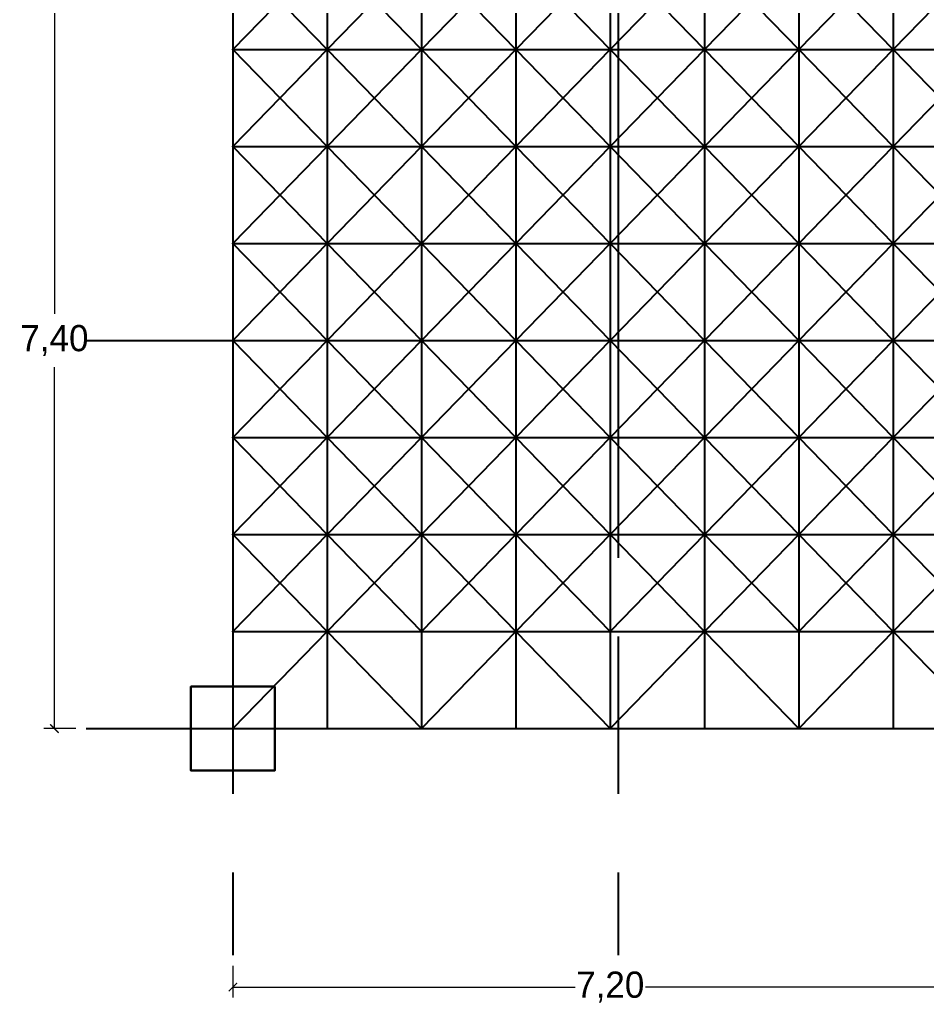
# Model space of a CAD drawing. Header units: millimetres. Extents: x -7.6 to 39, y -2.6 to 21.4.
# Drawn here: x -2.03 to 6.62, y -2.63 to 6.76 of the extents above; entities that cross this region are included whole.
import ezdxf

# ---------------------------------------------------------------- set-up
doc = ezdxf.new("R2010")
doc.units = ezdxf.units.MM
doc.linetypes.add('AM_ISO08W050x2', pattern=[9, 6, -0.75, 1.5, -0.75])
doc.layers.add('01_01_parede exterior', color=5, linetype='Continuous', lineweight=30)
doc.layers.add('01_12_cotas planimétricas', color=255, linetype='Continuous', lineweight=5)
for name, color, linetype in [('01_09_eixos', 124, 'AM_ISO08W050x2'), ('Bars', 7, 'Continuous'), ('Fixed Nodes', 7, 'Continuous'), ('Nodes', 7, 'Continuous')]:
    doc.layers.add(name, color=color, linetype=linetype)
doc.styles.add('EBNG 1.100', font='TCCM____.TTF', dxfattribs={"height": 0.25})
doc.dimstyles.new('EBNG 1.100', dxfattribs={"dimtxt": 0.2, "dimasz": 0.08, "dimexe": 0.1, "dimexo": 0.1, "dimgap": 0.1, "dimtad": 0, "dimtih": 1, "dimtoh": 1, "dimzin": 1, "dimtxsty": 'EBNG 1.100', "dimblk": 'ARCHTICK', "dimcen": 0.1, "dimclrd": 256, "dimclre": 256, "dimclrt": 256, "dimadec": 0, "dimazin": 0, "dimtfac": 1, "dimtmove": 0, "dimatfit": 3, "dimldrblk": 'ARCHTICK', "dimfxl": 1.25, "dimlwd": -1, "dimlwe": -1, "dimarcsym": 0})

# ---------------------------------------------------------------- blocks, each defined once
blk = doc.blocks.new('_ArchTick')
at = {"color": 0, "linetype": 'ByBlock', "const_width": 0.15}
blk.add_lwpolyline([(-0.5, -0.5), (0.5, 0.5)], dxfattribs=at)
blk = doc.blocks.new('*D2')
at = {"layer": '01_12_cotas planimétricas', "transparency": 16777216}
for p, q in [((0, -2.2613), (0, -2.5651)), ((7.2, -2.2613), (7.2, -2.5651)), ((0, -2.4651), (3.2644, -2.4651)), ((7.2, -2.4651), (3.9356, -2.4651))]:
    blk.add_line(p, q, dxfattribs=at)
at = {"layer": 'Defpoints', "color": 0, "transparency": 16777216}
for p in [(0, -2.1613), (7.2, -2.1613), (7.2, -2.4651)]:
    blk.add_point(p, dxfattribs=at)
at = {"layer": '01_12_cotas planimétricas', "transparency": 16777216, "xscale": 0.08, "yscale": 0.08, "zscale": 0.08, "rotation": 180}
blk.add_blockref('_ArchTick', (0, -2.4651), dxfattribs=at)
at = {"layer": '01_12_cotas planimétricas', "transparency": 16777216, "xscale": 0.08, "yscale": 0.08, "zscale": 0.08}
blk.add_blockref('_ArchTick', (7.2, -2.4651), dxfattribs=at)
at = {"layer": '01_12_cotas planimétricas', "transparency": 16777216, "insert": (3.6, -2.4651), "char_height": 0.25, "attachment_point": 5, "style": 'EBNG 1.100'}
blk.add_mtext('7,20', dxfattribs=at)
blk = doc.blocks.new('*D8')
at = {"layer": '01_12_cotas planimétricas', "transparency": 16777216}
for p, q in [((-1.4982, 7.4), (-1.802, 7.4)), ((-1.702, 7.4), (-1.702, 3.9535)), ((-1.702, 0), (-1.702, 3.4465)), ((-1.4982, 0), (-1.802, 0))]:
    blk.add_line(p, q, dxfattribs=at)
at = {"layer": 'Defpoints', "color": 0, "transparency": 16777216}
for p in [(-1.3982, 7.4), (-1.702, 0), (-1.3982, 0)]:
    blk.add_point(p, dxfattribs=at)
at = {"layer": '01_12_cotas planimétricas', "transparency": 16777216, "xscale": 0.08, "yscale": 0.08, "zscale": 0.08}
for p, rotation in [((-1.702, 7.4), 90), ((-1.702, 0), 270)]:
    blk.add_blockref('_ArchTick', p, dxfattribs=dict(at, rotation=rotation))
at = {"layer": '01_12_cotas planimétricas', "transparency": 16777216, "insert": (-1.702, 3.7), "char_height": 0.25, "attachment_point": 5, "style": 'EBNG 1.100'}
blk.add_mtext('7,40', dxfattribs=at)

msp = doc.modelspace()

# ---------------------------------------------------------------- linework, layer by layer
at = {"layer": '01_01_parede exterior'}
msp.add_lwpolyline([(0.4, 0.4), (-0.4, 0.4), (-0.4, -0.4), (0.4, -0.4)], close=True, dxfattribs=at)
at = {"layer": '01_09_eixos'}
for p, q in [((0, 16.6268), (0, -2.1613)), ((3.675, 16.6268), (3.675, -2.1613)), ((-1.3982, 0), (38.9641, 0))]:
    msp.add_line(p, q, dxfattribs=at)
msp.add_lwpolyline([(-1.3982, 3.7), (38.9641, 3.7)], dxfattribs=at)
at = {"layer": 'Bars'}
for points in [[(0, 7.4, 0), (0, 6.475, 0)], [(0, 7.4, -0.8), (0, 6.475, -0.8)], [(0, 7.4, 0), (0, 6.475, -0.8)], [(0, 7.4, 0), (0.9, 6.475, 0)], [(0.9, 7.4, -0.8), (0, 6.475, -0.8)], [(0, 7.4, 0), (0.9, 6.475, -0.8)], [(0.9, 7.4, 0), (0.9, 6.475, 0)], [(0.9, 7.4, -0.8), (0.9, 6.475, -0.8)], [(0.9, 7.4, 0), (0.9, 6.475, -0.8)], [(1.8, 7.4, 0), (0.9, 6.475, 0)], [(0.9, 7.4, -0.8), (1.8, 6.475, -0.8)], [(1.8, 7.4, 0), (0.9, 6.475, -0.8)], [(1.8, 7.4, 0), (1.8, 6.475, 0)], [(1.8, 7.4, -0.8), (1.8, 6.475, -0.8)], [(1.8, 7.4, 0), (1.8, 6.475, -0.8)], [(1.8, 7.4, 0), (2.7, 6.475, 0)], [(2.7, 7.4, -0.8), (1.8, 6.475, -0.8)], [(1.8, 7.4, 0), (2.7, 6.475, -0.8)], [(2.7, 7.4, 0), (2.7, 6.475, 0)], [(2.7, 7.4, -0.8), (2.7, 6.475, -0.8)], [(2.7, 7.4, 0), (2.7, 6.475, -0.8)], [(3.6, 7.4, 0), (2.7, 6.475, 0)], [(2.7, 7.4, -0.8), (3.6, 6.475, -0.8)], [(3.6, 7.4, 0), (2.7, 6.475, -0.8)], [(3.6, 7.4, 0), (3.6, 6.475, 0)], [(3.6, 7.4, -0.8), (3.6, 6.475, -0.8)], [(3.6, 7.4, 0), (3.6, 6.475, -0.8)], [(3.6, 7.4, 0), (4.5, 6.475, 0)], [(4.5, 7.4, -0.8), (3.6, 6.475, -0.8)], [(3.6, 7.4, 0), (4.5, 6.475, -0.8)], [(4.5, 7.4, 0), (4.5, 6.475, 0)], [(4.5, 7.4, -0.8), (4.5, 6.475, -0.8)], [(4.5, 7.4, 0), (4.5, 6.475, -0.8)], [(5.4, 7.4, 0), (4.5, 6.475, 0)], [(4.5, 7.4, -0.8), (5.4, 6.475, -0.8)], [(5.4, 7.4, 0), (4.5, 6.475, -0.8)], [(5.4, 7.4, 0), (5.4, 6.475, 0)], [(5.4, 7.4, -0.8), (5.4, 6.475, -0.8)], [(5.4, 7.4, 0), (5.4, 6.475, -0.8)], [(5.4, 7.4, 0), (6.3, 6.475, 0)], [(6.3, 7.4, -0.8), (5.4, 6.475, -0.8)], [(5.4, 7.4, 0), (6.3, 6.475, -0.8)], [(6.3, 7.4, 0), (6.3, 6.475, 0)], [(6.3, 7.4, -0.8), (6.3, 6.475, -0.8)], [(6.3, 7.4, 0), (6.3, 6.475, -0.8)], [(7.2, 7.4, 0), (6.3, 6.475, 0)], [(7.2, 7.4, 0), (6.3, 6.475, -0.8)], [(0, 6.475, 0), (0, 6.475, -0.8)], [(0, 6.475, 0), (0, 5.55, 0)], [(0, 6.475, -0.8), (0, 5.55, -0.8)], [(0, 6.475, 0), (0.9, 6.475, 0)], [(0, 6.475, -0.8), (0.9, 6.475, -0.8)], [(0, 6.475, 0), (0.9, 6.475, -0.8)], [(0, 6.475, -0.8), (0, 5.55, 0)], [(0.9, 6.475, 0), (0, 5.55, 0)], [(0, 6.475, -0.8), (0.9, 5.55, -0.8)], [(0.9, 6.475, -0.8), (0, 5.55, 0)], [(0.9, 6.475, 0), (0.9, 6.475, -0.8)], [(0.9, 6.475, 0), (0.9, 5.55, 0)], [(0.9, 6.475, -0.8), (0.9, 5.55, -0.8)], [(0.9, 6.475, 0), (1.8, 6.475, 0)], [(0.9, 6.475, -0.8), (1.8, 6.475, -0.8)], [(0.9, 6.475, -0.8), (1.8, 6.475, 0)], [(0.9, 6.475, -0.8), (0.9, 5.55, 0)], [(0.9, 6.475, 0), (1.8, 5.55, 0)], [(1.8, 6.475, -0.8), (0.9, 5.55, -0.8)], [(0.9, 6.475, -0.8), (1.8, 5.55, 0)], [(1.8, 6.475, 0), (1.8, 6.475, -0.8)], [(1.8, 6.475, 0), (1.8, 5.55, 0)], [(1.8, 6.475, -0.8), (1.8, 5.55, -0.8)], [(1.8, 6.475, 0), (2.7, 6.475, 0)], [(1.8, 6.475, -0.8), (2.7, 6.475, -0.8)], [(1.8, 6.475, 0), (2.7, 6.475, -0.8)], [(1.8, 6.475, -0.8), (1.8, 5.55, 0)], [(2.7, 6.475, 0), (1.8, 5.55, 0)], [(1.8, 6.475, -0.8), (2.7, 5.55, -0.8)], [(2.7, 6.475, -0.8), (1.8, 5.55, 0)], [(2.7, 6.475, 0), (2.7, 6.475, -0.8)], [(2.7, 6.475, 0), (2.7, 5.55, 0)], [(2.7, 6.475, -0.8), (2.7, 5.55, -0.8)], [(2.7, 6.475, 0), (3.6, 6.475, 0)], [(2.7, 6.475, -0.8), (3.6, 6.475, -0.8)], [(2.7, 6.475, -0.8), (3.6, 6.475, 0)], [(2.7, 6.475, -0.8), (2.7, 5.55, 0)], [(2.7, 6.475, 0), (3.6, 5.55, 0)], [(3.6, 6.475, -0.8), (2.7, 5.55, -0.8)], [(2.7, 6.475, -0.8), (3.6, 5.55, 0)], [(3.6, 6.475, 0), (3.6, 6.475, -0.8)], [(3.6, 6.475, 0), (3.6, 5.55, 0)], [(3.6, 6.475, -0.8), (3.6, 5.55, -0.8)], [(3.6, 6.475, 0), (4.5, 6.475, 0)], [(3.6, 6.475, -0.8), (4.5, 6.475, -0.8)], [(3.6, 6.475, 0), (4.5, 6.475, -0.8)], [(3.6, 6.475, -0.8), (3.6, 5.55, 0)], [(4.5, 6.475, 0), (3.6, 5.55, 0)], [(3.6, 6.475, -0.8), (4.5, 5.55, -0.8)], [(4.5, 6.475, -0.8), (3.6, 5.55, 0)], [(4.5, 6.475, 0), (4.5, 6.475, -0.8)], [(4.5, 6.475, 0), (4.5, 5.55, 0)], [(4.5, 6.475, -0.8), (4.5, 5.55, -0.8)], [(4.5, 6.475, 0), (5.4, 6.475, 0)], [(4.5, 6.475, -0.8), (5.4, 6.475, -0.8)], [(4.5, 6.475, -0.8), (5.4, 6.475, 0)], [(4.5, 6.475, -0.8), (4.5, 5.55, 0)], [(4.5, 6.475, 0), (5.4, 5.55, 0)], [(5.4, 6.475, -0.8), (4.5, 5.55, -0.8)], [(4.5, 6.475, -0.8), (5.4, 5.55, 0)], [(5.4, 6.475, 0), (5.4, 6.475, -0.8)], [(5.4, 6.475, 0), (5.4, 5.55, 0)], [(5.4, 6.475, -0.8), (5.4, 5.55, -0.8)], [(5.4, 6.475, 0), (6.3, 6.475, 0)], [(5.4, 6.475, -0.8), (6.3, 6.475, -0.8)], [(5.4, 6.475, 0), (6.3, 6.475, -0.8)], [(5.4, 6.475, -0.8), (5.4, 5.55, 0)], [(6.3, 6.475, 0), (5.4, 5.55, 0)], [(5.4, 6.475, -0.8), (6.3, 5.55, -0.8)], [(6.3, 6.475, -0.8), (5.4, 5.55, 0)], [(6.3, 6.475, 0), (6.3, 6.475, -0.8)], [(6.3, 6.475, 0), (6.3, 5.55, 0)], [(6.3, 6.475, -0.8), (6.3, 5.55, -0.8)], [(6.3, 6.475, 0), (7.2, 6.475, 0)], [(6.3, 6.475, -0.8), (7.2, 6.475, -0.8)], [(6.3, 6.475, -0.8), (7.2, 6.475, 0)], [(6.3, 6.475, -0.8), (6.3, 5.55, 0)], [(6.3, 6.475, 0), (7.2, 5.55, 0)], [(7.2, 6.475, -0.8), (6.3, 5.55, -0.8)], [(6.3, 6.475, -0.8), (7.2, 5.55, 0)], [(0, 5.55, 0), (0, 5.55, -0.8)], [(0, 5.55, 0), (0, 4.625, 0)], [(0, 5.55, -0.8), (0, 4.625, -0.8)], [(0, 5.55, 0), (0.9, 5.55, 0)], [(0, 5.55, -0.8), (0.9, 5.55, -0.8)], [(0, 5.55, 0), (0.9, 5.55, -0.8)], [(0, 5.55, 0), (0, 4.625, -0.8)], [(0, 5.55, 0), (0.9, 4.625, 0)], [(0.9, 5.55, -0.8), (0, 4.625, -0.8)], [(0, 5.55, 0), (0.9, 4.625, -0.8)], [(0.9, 5.55, 0), (0.9, 5.55, -0.8)], [(0.9, 5.55, 0), (0.9, 4.625, 0)], [(0.9, 5.55, -0.8), (0.9, 4.625, -0.8)], [(0.9, 5.55, 0), (1.8, 5.55, 0)], [(0.9, 5.55, -0.8), (1.8, 5.55, -0.8)], [(0.9, 5.55, -0.8), (1.8, 5.55, 0)], [(0.9, 5.55, 0), (0.9, 4.625, -0.8)], [(1.8, 5.55, 0), (0.9, 4.625, 0)], [(0.9, 5.55, -0.8), (1.8, 4.625, -0.8)], [(1.8, 5.55, 0), (0.9, 4.625, -0.8)], [(1.8, 5.55, 0), (1.8, 5.55, -0.8)], [(1.8, 5.55, 0), (1.8, 4.625, 0)], [(1.8, 5.55, -0.8), (1.8, 4.625, -0.8)], [(1.8, 5.55, 0), (2.7, 5.55, 0)], [(1.8, 5.55, -0.8), (2.7, 5.55, -0.8)], [(1.8, 5.55, 0), (2.7, 5.55, -0.8)], [(1.8, 5.55, 0), (1.8, 4.625, -0.8)], [(1.8, 5.55, 0), (2.7, 4.625, 0)], [(2.7, 5.55, -0.8), (1.8, 4.625, -0.8)], [(1.8, 5.55, 0), (2.7, 4.625, -0.8)], [(2.7, 5.55, 0), (2.7, 5.55, -0.8)], [(2.7, 5.55, 0), (2.7, 4.625, 0)], [(2.7, 5.55, -0.8), (2.7, 4.625, -0.8)], [(2.7, 5.55, 0), (3.6, 5.55, 0)], [(2.7, 5.55, -0.8), (3.6, 5.55, -0.8)], [(2.7, 5.55, -0.8), (3.6, 5.55, 0)], [(2.7, 5.55, 0), (2.7, 4.625, -0.8)], [(3.6, 5.55, 0), (2.7, 4.625, 0)], [(2.7, 5.55, -0.8), (3.6, 4.625, -0.8)], [(3.6, 5.55, 0), (2.7, 4.625, -0.8)], [(3.6, 5.55, 0), (3.6, 5.55, -0.8)], [(3.6, 5.55, 0), (3.6, 4.625, 0)], [(3.6, 5.55, -0.8), (3.6, 4.625, -0.8)], [(3.6, 5.55, 0), (4.5, 5.55, 0)], [(3.6, 5.55, -0.8), (4.5, 5.55, -0.8)], [(3.6, 5.55, 0), (4.5, 5.55, -0.8)], [(3.6, 5.55, 0), (3.6, 4.625, -0.8)], [(3.6, 5.55, 0), (4.5, 4.625, 0)], [(4.5, 5.55, -0.8), (3.6, 4.625, -0.8)], [(3.6, 5.55, 0), (4.5, 4.625, -0.8)], [(4.5, 5.55, 0), (4.5, 5.55, -0.8)], [(4.5, 5.55, 0), (4.5, 4.625, 0)], [(4.5, 5.55, -0.8), (4.5, 4.625, -0.8)], [(4.5, 5.55, 0), (5.4, 5.55, 0)], [(4.5, 5.55, -0.8), (5.4, 5.55, -0.8)], [(4.5, 5.55, -0.8), (5.4, 5.55, 0)], [(4.5, 5.55, 0), (4.5, 4.625, -0.8)], [(5.4, 5.55, 0), (4.5, 4.625, 0)], [(4.5, 5.55, -0.8), (5.4, 4.625, -0.8)], [(5.4, 5.55, 0), (4.5, 4.625, -0.8)], [(5.4, 5.55, 0), (5.4, 5.55, -0.8)], [(5.4, 5.55, 0), (5.4, 4.625, 0)], [(5.4, 5.55, -0.8), (5.4, 4.625, -0.8)], [(5.4, 5.55, 0), (6.3, 5.55, 0)], [(5.4, 5.55, -0.8), (6.3, 5.55, -0.8)], [(5.4, 5.55, 0), (6.3, 5.55, -0.8)], [(5.4, 5.55, 0), (5.4, 4.625, -0.8)], [(5.4, 5.55, 0), (6.3, 4.625, 0)], [(6.3, 5.55, -0.8), (5.4, 4.625, -0.8)], [(5.4, 5.55, 0), (6.3, 4.625, -0.8)], [(6.3, 5.55, 0), (6.3, 5.55, -0.8)], [(6.3, 5.55, 0), (6.3, 4.625, 0)], [(6.3, 5.55, -0.8), (6.3, 4.625, -0.8)], [(6.3, 5.55, 0), (7.2, 5.55, 0)], [(6.3, 5.55, -0.8), (7.2, 5.55, -0.8)], [(6.3, 5.55, -0.8), (7.2, 5.55, 0)], [(6.3, 5.55, 0), (6.3, 4.625, -0.8)], [(7.2, 5.55, 0), (6.3, 4.625, 0)], [(6.3, 5.55, -0.8), (7.2, 4.625, -0.8)], [(7.2, 5.55, 0), (6.3, 4.625, -0.8)], [(0, 4.625, 0), (0, 4.625, -0.8)], [(0, 4.625, 0), (0, 3.7, 0)], [(0, 4.625, -0.8), (0, 3.7, -0.8)], [(0, 4.625, 0), (0.9, 4.625, 0)], [(0, 4.625, -0.8), (0.9, 4.625, -0.8)], [(0, 4.625, 0), (0.9, 4.625, -0.8)], [(0, 4.625, -0.8), (0, 3.7, 0)], [(0.9, 4.625, 0), (0, 3.7, 0)], [(0, 4.625, -0.8), (0.9, 3.7, -0.8)], [(0.9, 4.625, -0.8), (0, 3.7, 0)], [(0.9, 4.625, 0), (0.9, 4.625, -0.8)], [(0.9, 4.625, 0), (0.9, 3.7, 0)], [(0.9, 4.625, -0.8), (0.9, 3.7, -0.8)], [(0.9, 4.625, 0), (1.8, 4.625, 0)], [(0.9, 4.625, -0.8), (1.8, 4.625, -0.8)], [(0.9, 4.625, -0.8), (1.8, 4.625, 0)], [(0.9, 4.625, -0.8), (0.9, 3.7, 0)], [(0.9, 4.625, 0), (1.8, 3.7, 0)], [(1.8, 4.625, -0.8), (0.9, 3.7, -0.8)], [(0.9, 4.625, -0.8), (1.8, 3.7, 0)], [(1.8, 4.625, 0), (1.8, 4.625, -0.8)], [(1.8, 4.625, 0), (1.8, 3.7, 0)], [(1.8, 4.625, -0.8), (1.8, 3.7, -0.8)], [(1.8, 4.625, 0), (2.7, 4.625, 0)], [(1.8, 4.625, -0.8), (2.7, 4.625, -0.8)], [(1.8, 4.625, 0), (2.7, 4.625, -0.8)], [(1.8, 4.625, -0.8), (1.8, 3.7, 0)], [(2.7, 4.625, 0), (1.8, 3.7, 0)], [(1.8, 4.625, -0.8), (2.7, 3.7, -0.8)], [(2.7, 4.625, -0.8), (1.8, 3.7, 0)], [(2.7, 4.625, 0), (2.7, 4.625, -0.8)], [(2.7, 4.625, 0), (2.7, 3.7, 0)], [(2.7, 4.625, -0.8), (2.7, 3.7, -0.8)], [(2.7, 4.625, 0), (3.6, 4.625, 0)], [(2.7, 4.625, -0.8), (3.6, 4.625, -0.8)], [(2.7, 4.625, -0.8), (3.6, 4.625, 0)], [(2.7, 4.625, -0.8), (2.7, 3.7, 0)], [(2.7, 4.625, 0), (3.6, 3.7, 0)], [(3.6, 4.625, -0.8), (2.7, 3.7, -0.8)], [(2.7, 4.625, -0.8), (3.6, 3.7, 0)], [(3.6, 4.625, 0), (3.6, 4.625, -0.8)], [(3.6, 4.625, 0), (3.6, 3.7, 0)], [(3.6, 4.625, -0.8), (3.6, 3.7, -0.8)], [(3.6, 4.625, 0), (4.5, 4.625, 0)], [(3.6, 4.625, -0.8), (4.5, 4.625, -0.8)], [(3.6, 4.625, 0), (4.5, 4.625, -0.8)], [(3.6, 4.625, -0.8), (3.6, 3.7, 0)], [(4.5, 4.625, 0), (3.6, 3.7, 0)], [(3.6, 4.625, -0.8), (4.5, 3.7, -0.8)], [(4.5, 4.625, -0.8), (3.6, 3.7, 0)], [(4.5, 4.625, 0), (4.5, 4.625, -0.8)], [(4.5, 4.625, 0), (4.5, 3.7, 0)], [(4.5, 4.625, -0.8), (4.5, 3.7, -0.8)], [(4.5, 4.625, 0), (5.4, 4.625, 0)], [(4.5, 4.625, -0.8), (5.4, 4.625, -0.8)], [(4.5, 4.625, -0.8), (5.4, 4.625, 0)], [(4.5, 4.625, -0.8), (4.5, 3.7, 0)], [(4.5, 4.625, 0), (5.4, 3.7, 0)], [(5.4, 4.625, -0.8), (4.5, 3.7, -0.8)], [(4.5, 4.625, -0.8), (5.4, 3.7, 0)], [(5.4, 4.625, 0), (5.4, 4.625, -0.8)], [(5.4, 4.625, 0), (5.4, 3.7, 0)], [(5.4, 4.625, -0.8), (5.4, 3.7, -0.8)], [(5.4, 4.625, 0), (6.3, 4.625, 0)], [(5.4, 4.625, -0.8), (6.3, 4.625, -0.8)], [(5.4, 4.625, 0), (6.3, 4.625, -0.8)], [(5.4, 4.625, -0.8), (5.4, 3.7, 0)], [(6.3, 4.625, 0), (5.4, 3.7, 0)], [(5.4, 4.625, -0.8), (6.3, 3.7, -0.8)], [(6.3, 4.625, -0.8), (5.4, 3.7, 0)], [(6.3, 4.625, 0), (6.3, 4.625, -0.8)], [(6.3, 4.625, 0), (6.3, 3.7, 0)], [(6.3, 4.625, -0.8), (6.3, 3.7, -0.8)], [(6.3, 4.625, 0), (7.2, 4.625, 0)], [(6.3, 4.625, -0.8), (7.2, 4.625, -0.8)], [(6.3, 4.625, -0.8), (7.2, 4.625, 0)], [(6.3, 4.625, -0.8), (6.3, 3.7, 0)], [(6.3, 4.625, 0), (7.2, 3.7, 0)], [(7.2, 4.625, -0.8), (6.3, 3.7, -0.8)], [(6.3, 4.625, -0.8), (7.2, 3.7, 0)], [(0, 3.7, 0), (0, 3.7, -0.8)], [(0, 3.7, 0), (0, 2.775, 0)], [(0, 3.7, -0.8), (0, 2.775, -0.8)], [(0, 3.7, 0), (0.9, 3.7, 0)], [(0, 3.7, -0.8), (0.9, 3.7, -0.8)], [(0, 3.7, 0), (0.9, 3.7, -0.8)], [(0, 3.7, 0), (0, 2.775, -0.8)], [(0, 3.7, 0), (0.9, 2.775, 0)], [(0.9, 3.7, -0.8), (0, 2.775, -0.8)], [(0, 3.7, 0), (0.9, 2.775, -0.8)], [(0.9, 3.7, 0), (0.9, 3.7, -0.8)], [(0.9, 3.7, 0), (0.9, 2.775, 0)], [(0.9, 3.7, -0.8), (0.9, 2.775, -0.8)], [(0.9, 3.7, 0), (1.8, 3.7, 0)], [(0.9, 3.7, -0.8), (1.8, 3.7, -0.8)], [(0.9, 3.7, -0.8), (1.8, 3.7, 0)], [(0.9, 3.7, 0), (0.9, 2.775, -0.8)], [(1.8, 3.7, 0), (0.9, 2.775, 0)], [(0.9, 3.7, -0.8), (1.8, 2.775, -0.8)], [(1.8, 3.7, 0), (0.9, 2.775, -0.8)], [(1.8, 3.7, 0), (1.8, 3.7, -0.8)], [(1.8, 3.7, 0), (1.8, 2.775, 0)], [(1.8, 3.7, -0.8), (1.8, 2.775, -0.8)], [(1.8, 3.7, 0), (2.7, 3.7, 0)], [(1.8, 3.7, -0.8), (2.7, 3.7, -0.8)], [(1.8, 3.7, 0), (2.7, 3.7, -0.8)], [(1.8, 3.7, 0), (1.8, 2.775, -0.8)], [(1.8, 3.7, 0), (2.7, 2.775, 0)], [(2.7, 3.7, -0.8), (1.8, 2.775, -0.8)], [(1.8, 3.7, 0), (2.7, 2.775, -0.8)], [(2.7, 3.7, 0), (2.7, 3.7, -0.8)], [(2.7, 3.7, 0), (2.7, 2.775, 0)], [(2.7, 3.7, -0.8), (2.7, 2.775, -0.8)], [(2.7, 3.7, 0), (3.6, 3.7, 0)], [(2.7, 3.7, -0.8), (3.6, 3.7, -0.8)], [(2.7, 3.7, -0.8), (3.6, 3.7, 0)], [(2.7, 3.7, 0), (2.7, 2.775, -0.8)], [(3.6, 3.7, 0), (2.7, 2.775, 0)], [(2.7, 3.7, -0.8), (3.6, 2.775, -0.8)], [(3.6, 3.7, 0), (2.7, 2.775, -0.8)], [(3.6, 3.7, 0), (3.6, 3.7, -0.8)], [(3.6, 3.7, 0), (3.6, 2.775, 0)], [(3.6, 3.7, -0.8), (3.6, 2.775, -0.8)], [(3.6, 3.7, 0), (4.5, 3.7, 0)], [(3.6, 3.7, -0.8), (4.5, 3.7, -0.8)], [(3.6, 3.7, 0), (4.5, 3.7, -0.8)], [(3.6, 3.7, 0), (3.6, 2.775, -0.8)], [(3.6, 3.7, 0), (4.5, 2.775, 0)], [(4.5, 3.7, -0.8), (3.6, 2.775, -0.8)], [(3.6, 3.7, 0), (4.5, 2.775, -0.8)], [(4.5, 3.7, 0), (4.5, 3.7, -0.8)], [(4.5, 3.7, 0), (4.5, 2.775, 0)], [(4.5, 3.7, -0.8), (4.5, 2.775, -0.8)], [(4.5, 3.7, 0), (5.4, 3.7, 0)], [(4.5, 3.7, -0.8), (5.4, 3.7, -0.8)], [(4.5, 3.7, -0.8), (5.4, 3.7, 0)], [(4.5, 3.7, 0), (4.5, 2.775, -0.8)], [(5.4, 3.7, 0), (4.5, 2.775, 0)], [(4.5, 3.7, -0.8), (5.4, 2.775, -0.8)], [(5.4, 3.7, 0), (4.5, 2.775, -0.8)], [(5.4, 3.7, 0), (5.4, 3.7, -0.8)], [(5.4, 3.7, 0), (5.4, 2.775, 0)], [(5.4, 3.7, -0.8), (5.4, 2.775, -0.8)], [(5.4, 3.7, 0), (6.3, 3.7, 0)], [(5.4, 3.7, -0.8), (6.3, 3.7, -0.8)], [(5.4, 3.7, 0), (6.3, 3.7, -0.8)], [(5.4, 3.7, 0), (5.4, 2.775, -0.8)], [(5.4, 3.7, 0), (6.3, 2.775, 0)], [(6.3, 3.7, -0.8), (5.4, 2.775, -0.8)], [(5.4, 3.7, 0), (6.3, 2.775, -0.8)], [(6.3, 3.7, 0), (6.3, 3.7, -0.8)], [(6.3, 3.7, 0), (6.3, 2.775, 0)], [(6.3, 3.7, -0.8), (6.3, 2.775, -0.8)], [(6.3, 3.7, 0), (7.2, 3.7, 0)], [(6.3, 3.7, -0.8), (7.2, 3.7, -0.8)], [(6.3, 3.7, -0.8), (7.2, 3.7, 0)], [(6.3, 3.7, 0), (6.3, 2.775, -0.8)], [(7.2, 3.7, 0), (6.3, 2.775, 0)], [(6.3, 3.7, -0.8), (7.2, 2.775, -0.8)], [(7.2, 3.7, 0), (6.3, 2.775, -0.8)], [(0, 2.775, 0), (0, 2.775, -0.8)], [(0, 2.775, 0), (0, 1.85, 0)], [(0, 2.775, -0.8), (0, 1.85, -0.8)], [(0, 2.775, 0), (0.9, 2.775, 0)], [(0, 2.775, -0.8), (0.9, 2.775, -0.8)], [(0, 2.775, 0), (0.9, 2.775, -0.8)], [(0, 2.775, -0.8), (0, 1.85, 0)], [(0.9, 2.775, 0), (0, 1.85, 0)], [(0, 2.775, -0.8), (0.9, 1.85, -0.8)], [(0.9, 2.775, -0.8), (0, 1.85, 0)], [(0.9, 2.775, 0), (0.9, 2.775, -0.8)], [(0.9, 2.775, 0), (0.9, 1.85, 0)], [(0.9, 2.775, -0.8), (0.9, 1.85, -0.8)], [(0.9, 2.775, 0), (1.8, 2.775, 0)], [(0.9, 2.775, -0.8), (1.8, 2.775, -0.8)], [(0.9, 2.775, -0.8), (1.8, 2.775, 0)], [(0.9, 2.775, -0.8), (0.9, 1.85, 0)], [(0.9, 2.775, 0), (1.8, 1.85, 0)], [(1.8, 2.775, -0.8), (0.9, 1.85, -0.8)], [(0.9, 2.775, -0.8), (1.8, 1.85, 0)], [(1.8, 2.775, 0), (1.8, 2.775, -0.8)], [(1.8, 2.775, 0), (1.8, 1.85, 0)], [(1.8, 2.775, -0.8), (1.8, 1.85, -0.8)], [(1.8, 2.775, 0), (2.7, 2.775, 0)], [(1.8, 2.775, -0.8), (2.7, 2.775, -0.8)], [(1.8, 2.775, 0), (2.7, 2.775, -0.8)], [(1.8, 2.775, -0.8), (1.8, 1.85, 0)], [(2.7, 2.775, 0), (1.8, 1.85, 0)], [(1.8, 2.775, -0.8), (2.7, 1.85, -0.8)], [(2.7, 2.775, -0.8), (1.8, 1.85, 0)], [(2.7, 2.775, 0), (2.7, 2.775, -0.8)], [(2.7, 2.775, 0), (2.7, 1.85, 0)], [(2.7, 2.775, -0.8), (2.7, 1.85, -0.8)], [(2.7, 2.775, 0), (3.6, 2.775, 0)], [(2.7, 2.775, -0.8), (3.6, 2.775, -0.8)], [(2.7, 2.775, -0.8), (3.6, 2.775, 0)], [(2.7, 2.775, -0.8), (2.7, 1.85, 0)], [(2.7, 2.775, 0), (3.6, 1.85, 0)], [(3.6, 2.775, -0.8), (2.7, 1.85, -0.8)], [(2.7, 2.775, -0.8), (3.6, 1.85, 0)], [(3.6, 2.775, 0), (3.6, 2.775, -0.8)], [(3.6, 2.775, 0), (3.6, 1.85, 0)], [(3.6, 2.775, -0.8), (3.6, 1.85, -0.8)], [(3.6, 2.775, 0), (4.5, 2.775, 0)], [(3.6, 2.775, -0.8), (4.5, 2.775, -0.8)], [(3.6, 2.775, 0), (4.5, 2.775, -0.8)], [(3.6, 2.775, -0.8), (3.6, 1.85, 0)], [(4.5, 2.775, 0), (3.6, 1.85, 0)], [(3.6, 2.775, -0.8), (4.5, 1.85, -0.8)], [(4.5, 2.775, -0.8), (3.6, 1.85, 0)], [(4.5, 2.775, 0), (4.5, 2.775, -0.8)], [(4.5, 2.775, 0), (4.5, 1.85, 0)], [(4.5, 2.775, -0.8), (4.5, 1.85, -0.8)], [(4.5, 2.775, 0), (5.4, 2.775, 0)], [(4.5, 2.775, -0.8), (5.4, 2.775, -0.8)], [(4.5, 2.775, -0.8), (5.4, 2.775, 0)], [(4.5, 2.775, -0.8), (4.5, 1.85, 0)], [(4.5, 2.775, 0), (5.4, 1.85, 0)], [(5.4, 2.775, -0.8), (4.5, 1.85, -0.8)], [(4.5, 2.775, -0.8), (5.4, 1.85, 0)], [(5.4, 2.775, 0), (5.4, 2.775, -0.8)], [(5.4, 2.775, 0), (5.4, 1.85, 0)], [(5.4, 2.775, -0.8), (5.4, 1.85, -0.8)], [(5.4, 2.775, 0), (6.3, 2.775, 0)], [(5.4, 2.775, -0.8), (6.3, 2.775, -0.8)], [(5.4, 2.775, 0), (6.3, 2.775, -0.8)], [(5.4, 2.775, -0.8), (5.4, 1.85, 0)], [(6.3, 2.775, 0), (5.4, 1.85, 0)], [(5.4, 2.775, -0.8), (6.3, 1.85, -0.8)], [(6.3, 2.775, -0.8), (5.4, 1.85, 0)], [(6.3, 2.775, 0), (6.3, 2.775, -0.8)], [(6.3, 2.775, 0), (6.3, 1.85, 0)], [(6.3, 2.775, -0.8), (6.3, 1.85, -0.8)], [(6.3, 2.775, 0), (7.2, 2.775, 0)], [(6.3, 2.775, -0.8), (7.2, 2.775, -0.8)], [(6.3, 2.775, -0.8), (7.2, 2.775, 0)], [(6.3, 2.775, -0.8), (6.3, 1.85, 0)], [(6.3, 2.775, 0), (7.2, 1.85, 0)], [(7.2, 2.775, -0.8), (6.3, 1.85, -0.8)], [(6.3, 2.775, -0.8), (7.2, 1.85, 0)], [(0, 1.85, 0), (0, 1.85, -0.8)], [(0, 1.85, 0), (0, 0.925, 0)], [(0, 1.85, -0.8), (0, 0.925, -0.8)], [(0, 1.85, 0), (0.9, 1.85, 0)], [(0, 1.85, -0.8), (0.9, 1.85, -0.8)], [(0, 1.85, 0), (0.9, 1.85, -0.8)], [(0, 1.85, 0), (0, 0.925, -0.8)], [(0, 1.85, 0), (0.9, 0.925, 0)], [(0.9, 1.85, -0.8), (0, 0.925, -0.8)], [(0, 1.85, 0), (0.9, 0.925, -0.8)], [(0.9, 1.85, 0), (0.9, 1.85, -0.8)], [(0.9, 1.85, 0), (0.9, 0.925, 0)], [(0.9, 1.85, -0.8), (0.9, 0.925, -0.8)], [(0.9, 1.85, 0), (1.8, 1.85, 0)], [(0.9, 1.85, -0.8), (1.8, 1.85, -0.8)], [(0.9, 1.85, -0.8), (1.8, 1.85, 0)], [(0.9, 1.85, 0), (0.9, 0.925, -0.8)], [(1.8, 1.85, 0), (0.9, 0.925, 0)], [(0.9, 1.85, -0.8), (1.8, 0.925, -0.8)], [(1.8, 1.85, 0), (0.9, 0.925, -0.8)], [(1.8, 1.85, 0), (1.8, 1.85, -0.8)], [(1.8, 1.85, 0), (1.8, 0.925, 0)], [(1.8, 1.85, -0.8), (1.8, 0.925, -0.8)], [(1.8, 1.85, 0), (2.7, 1.85, 0)], [(1.8, 1.85, -0.8), (2.7, 1.85, -0.8)], [(1.8, 1.85, 0), (2.7, 1.85, -0.8)], [(1.8, 1.85, 0), (1.8, 0.925, -0.8)], [(1.8, 1.85, 0), (2.7, 0.925, 0)], [(2.7, 1.85, -0.8), (1.8, 0.925, -0.8)], [(1.8, 1.85, 0), (2.7, 0.925, -0.8)], [(2.7, 1.85, 0), (2.7, 1.85, -0.8)], [(2.7, 1.85, 0), (2.7, 0.925, 0)], [(2.7, 1.85, -0.8), (2.7, 0.925, -0.8)], [(2.7, 1.85, 0), (3.6, 1.85, 0)], [(2.7, 1.85, -0.8), (3.6, 1.85, -0.8)], [(2.7, 1.85, -0.8), (3.6, 1.85, 0)], [(2.7, 1.85, 0), (2.7, 0.925, -0.8)], [(3.6, 1.85, 0), (2.7, 0.925, 0)], [(2.7, 1.85, -0.8), (3.6, 0.925, -0.8)], [(3.6, 1.85, 0), (2.7, 0.925, -0.8)], [(3.6, 1.85, 0), (3.6, 1.85, -0.8)], [(3.6, 1.85, 0), (3.6, 0.925, 0)], [(3.6, 1.85, -0.8), (3.6, 0.925, -0.8)], [(3.6, 1.85, 0), (4.5, 1.85, 0)], [(3.6, 1.85, -0.8), (4.5, 1.85, -0.8)], [(3.6, 1.85, 0), (4.5, 1.85, -0.8)], [(3.6, 1.85, 0), (3.6, 0.925, -0.8)], [(3.6, 1.85, 0), (4.5, 0.925, 0)], [(4.5, 1.85, -0.8), (3.6, 0.925, -0.8)], [(3.6, 1.85, 0), (4.5, 0.925, -0.8)], [(4.5, 1.85, 0), (4.5, 1.85, -0.8)], [(4.5, 1.85, 0), (4.5, 0.925, 0)], [(4.5, 1.85, -0.8), (4.5, 0.925, -0.8)], [(4.5, 1.85, 0), (5.4, 1.85, 0)], [(4.5, 1.85, -0.8), (5.4, 1.85, -0.8)], [(4.5, 1.85, -0.8), (5.4, 1.85, 0)], [(4.5, 1.85, 0), (4.5, 0.925, -0.8)], [(5.4, 1.85, 0), (4.5, 0.925, 0)], [(4.5, 1.85, -0.8), (5.4, 0.925, -0.8)], [(5.4, 1.85, 0), (4.5, 0.925, -0.8)], [(5.4, 1.85, 0), (5.4, 1.85, -0.8)], [(5.4, 1.85, 0), (5.4, 0.925, 0)], [(5.4, 1.85, -0.8), (5.4, 0.925, -0.8)], [(5.4, 1.85, 0), (6.3, 1.85, 0)], [(5.4, 1.85, -0.8), (6.3, 1.85, -0.8)], [(5.4, 1.85, 0), (6.3, 1.85, -0.8)], [(5.4, 1.85, 0), (5.4, 0.925, -0.8)], [(5.4, 1.85, 0), (6.3, 0.925, 0)], [(6.3, 1.85, -0.8), (5.4, 0.925, -0.8)], [(5.4, 1.85, 0), (6.3, 0.925, -0.8)], [(6.3, 1.85, 0), (6.3, 1.85, -0.8)], [(6.3, 1.85, 0), (6.3, 0.925, 0)], [(6.3, 1.85, -0.8), (6.3, 0.925, -0.8)], [(6.3, 1.85, 0), (7.2, 1.85, 0)], [(6.3, 1.85, -0.8), (7.2, 1.85, -0.8)], [(6.3, 1.85, -0.8), (7.2, 1.85, 0)], [(6.3, 1.85, 0), (6.3, 0.925, -0.8)], [(7.2, 1.85, 0), (6.3, 0.925, 0)], [(6.3, 1.85, -0.8), (7.2, 0.925, -0.8)], [(7.2, 1.85, 0), (6.3, 0.925, -0.8)], [(0, 0.925, 0), (0, 0.925, -0.8)], [(0, 0.925, 0), (0, 0, 0)], [(0, 0.925, 0), (0.9, 0.925, 0)], [(0, 0.925, -0.8), (0.9, 0.925, -0.8)], [(0, 0.925, 0), (0.9, 0.925, -0.8)], [(0, 0.925, -0.8), (0, 0, 0)], [(0.9, 0.925, 0), (0, 0, 0)], [(0.9, 0.925, -0.8), (0, 0, 0)], [(0.9, 0.925, 0), (0.9, 0.925, -0.8)], [(0.9, 0.925, 0), (0.9, 0, 0)], [(0.9, 0.925, 0), (1.8, 0.925, 0)], [(0.9, 0.925, -0.8), (1.8, 0.925, -0.8)], [(0.9, 0.925, -0.8), (1.8, 0.925, 0)], [(0.9, 0.925, -0.8), (0.9, 0, 0)], [(0.9, 0.925, 0), (1.8, 0, 0)], [(0.9, 0.925, -0.8), (1.8, 0, 0)], [(1.8, 0.925, 0), (1.8, 0.925, -0.8)], [(1.8, 0.925, 0), (1.8, 0, 0)], [(1.8, 0.925, 0), (2.7, 0.925, 0)], [(1.8, 0.925, -0.8), (2.7, 0.925, -0.8)], [(1.8, 0.925, 0), (2.7, 0.925, -0.8)], [(1.8, 0.925, -0.8), (1.8, 0, 0)], [(2.7, 0.925, 0), (1.8, 0, 0)], [(2.7, 0.925, -0.8), (1.8, 0, 0)], [(2.7, 0.925, 0), (2.7, 0.925, -0.8)], [(2.7, 0.925, 0), (2.7, 0, 0)], [(2.7, 0.925, 0), (3.6, 0.925, 0)], [(2.7, 0.925, -0.8), (3.6, 0.925, -0.8)], [(2.7, 0.925, -0.8), (3.6, 0.925, 0)], [(2.7, 0.925, -0.8), (2.7, 0, 0)], [(2.7, 0.925, 0), (3.6, 0, 0)], [(2.7, 0.925, -0.8), (3.6, 0, 0)], [(3.6, 0.925, 0), (3.6, 0.925, -0.8)], [(3.6, 0.925, 0), (3.6, 0, 0)], [(3.6, 0.925, 0), (4.5, 0.925, 0)], [(3.6, 0.925, -0.8), (4.5, 0.925, -0.8)], [(3.6, 0.925, 0), (4.5, 0.925, -0.8)], [(3.6, 0.925, -0.8), (3.6, 0, 0)], [(4.5, 0.925, 0), (3.6, 0, 0)], [(4.5, 0.925, -0.8), (3.6, 0, 0)], [(4.5, 0.925, 0), (4.5, 0.925, -0.8)], [(4.5, 0.925, 0), (4.5, 0, 0)], [(4.5, 0.925, 0), (5.4, 0.925, 0)], [(4.5, 0.925, -0.8), (5.4, 0.925, -0.8)], [(4.5, 0.925, -0.8), (5.4, 0.925, 0)], [(4.5, 0.925, -0.8), (4.5, 0, 0)], [(4.5, 0.925, 0), (5.4, 0, 0)], [(4.5, 0.925, -0.8), (5.4, 0, 0)], [(5.4, 0.925, 0), (5.4, 0.925, -0.8)], [(5.4, 0.925, 0), (5.4, 0, 0)], [(5.4, 0.925, 0), (6.3, 0.925, 0)], [(5.4, 0.925, -0.8), (6.3, 0.925, -0.8)], [(5.4, 0.925, 0), (6.3, 0.925, -0.8)], [(5.4, 0.925, -0.8), (5.4, 0, 0)], [(6.3, 0.925, 0), (5.4, 0, 0)], [(6.3, 0.925, -0.8), (5.4, 0, 0)], [(6.3, 0.925, 0), (6.3, 0.925, -0.8)], [(6.3, 0.925, 0), (6.3, 0, 0)], [(6.3, 0.925, 0), (7.2, 0.925, 0)], [(6.3, 0.925, -0.8), (7.2, 0.925, -0.8)], [(6.3, 0.925, -0.8), (7.2, 0.925, 0)], [(6.3, 0.925, -0.8), (6.3, 0, 0)], [(6.3, 0.925, 0), (7.2, 0, 0)], [(6.3, 0.925, -0.8), (7.2, 0, 0)], [(0, 0, 0), (0.9, 0, 0)], [(0.9, 0, 0), (1.8, 0, 0)], [(1.8, 0, 0), (2.7, 0, 0)], [(2.7, 0, 0), (3.6, 0, 0)], [(3.6, 0, 0), (4.5, 0, 0)], [(4.5, 0, 0), (5.4, 0, 0)], [(5.4, 0, 0), (6.3, 0, 0)], [(6.3, 0, 0), (7.2, 0, 0)]]:
    msp.add_polyline3d(points, dxfattribs=at)
at = {"layer": 'Fixed Nodes'}
msp.add_point((0, 0), dxfattribs=at)
at = {"layer": 'Nodes'}
for p in [(0, 6.475), (0, 6.475, -0.8), (0.9, 6.475), (0.9, 6.475, -0.8), (1.8, 6.475), (1.8, 6.475, -0.8), (2.7, 6.475), (2.7, 6.475, -0.8), (3.6, 6.475), (3.6, 6.475, -0.8), (4.5, 6.475), (4.5, 6.475, -0.8), (5.4, 6.475), (5.4, 6.475, -0.8), (6.3, 6.475), (6.3, 6.475, -0.8), (0, 5.55), (0, 5.55, -0.8), (0.9, 5.55), (0.9, 5.55, -0.8), (1.8, 5.55), (1.8, 5.55, -0.8), (2.7, 5.55), (2.7, 5.55, -0.8), (3.6, 5.55), (3.6, 5.55, -0.8), (4.5, 5.55), (4.5, 5.55, -0.8), (5.4, 5.55), (5.4, 5.55, -0.8), (6.3, 5.55), (6.3, 5.55, -0.8), (0, 4.625), (0, 4.625, -0.8), (0.9, 4.625), (0.9, 4.625, -0.8), (1.8, 4.625), (1.8, 4.625, -0.8), (2.7, 4.625), (2.7, 4.625, -0.8), (3.6, 4.625), (3.6, 4.625, -0.8), (4.5, 4.625), (4.5, 4.625, -0.8), (5.4, 4.625), (5.4, 4.625, -0.8), (6.3, 4.625), (6.3, 4.625, -0.8), (0, 3.7), (0, 3.7, -0.8), (0.9, 3.7), (0.9, 3.7, -0.8), (1.8, 3.7), (1.8, 3.7, -0.8), (2.7, 3.7), (2.7, 3.7, -0.8), (3.6, 3.7), (3.6, 3.7, -0.8), (4.5, 3.7), (4.5, 3.7, -0.8), (5.4, 3.7), (5.4, 3.7, -0.8), (6.3, 3.7), (6.3, 3.7, -0.8), (0, 2.775), (0, 2.775, -0.8), (0.9, 2.775), (0.9, 2.775, -0.8), (1.8, 2.775), (1.8, 2.775, -0.8), (2.7, 2.775), (2.7, 2.775, -0.8), (3.6, 2.775), (3.6, 2.775, -0.8), (4.5, 2.775), (4.5, 2.775, -0.8), (5.4, 2.775), (5.4, 2.775, -0.8), (6.3, 2.775), (6.3, 2.775, -0.8), (0, 1.85), (0, 1.85, -0.8), (0.9, 1.85), (0.9, 1.85, -0.8), (1.8, 1.85), (1.8, 1.85, -0.8), (2.7, 1.85), (2.7, 1.85, -0.8), (3.6, 1.85), (3.6, 1.85, -0.8), (4.5, 1.85), (4.5, 1.85, -0.8), (5.4, 1.85), (5.4, 1.85, -0.8), (6.3, 1.85), (6.3, 1.85, -0.8), (0, 0.925), (0, 0.925, -0.8), (0.9, 0.925), (0.9, 0.925, -0.8), (1.8, 0.925), (1.8, 0.925, -0.8), (2.7, 0.925), (2.7, 0.925, -0.8), (3.6, 0.925), (3.6, 0.925, -0.8), (4.5, 0.925), (4.5, 0.925, -0.8), (5.4, 0.925), (5.4, 0.925, -0.8), (6.3, 0.925), (6.3, 0.925, -0.8), (0.9, 0), (1.8, 0), (2.7, 0), (3.6, 0), (4.5, 0), (5.4, 0), (6.3, 0)]:
    msp.add_point(p, dxfattribs=at)

# ---------------------------------------------------------------- dimensions: what is measured, and where the dimension line sits
at = {"layer": '01_12_cotas planimétricas', "color": 7, "true_color": 0xffffff}
dim = msp.add_linear_dim(base=(-1.702, 0), p1=(-1.3982, 7.4), p2=(-1.3982, 0), angle=270, dimstyle='EBNG 1.100', override={"dimtmove": 1}, dxfattribs=at)
dim.commit()
dim.dimension.update_dxf_attribs({"geometry": '*D8', "text_midpoint": (-1.702, 3.7)})
dim = msp.add_linear_dim(base=(7.2, -2.4651), p1=(0, -2.1613), p2=(7.2, -2.1613), dimstyle='EBNG 1.100', dxfattribs=at)
dim.commit()
dim.dimension.update_dxf_attribs({"geometry": '*D2', "text_midpoint": (3.6, -2.4651)})

doc.saveas('drawing.dxf')
